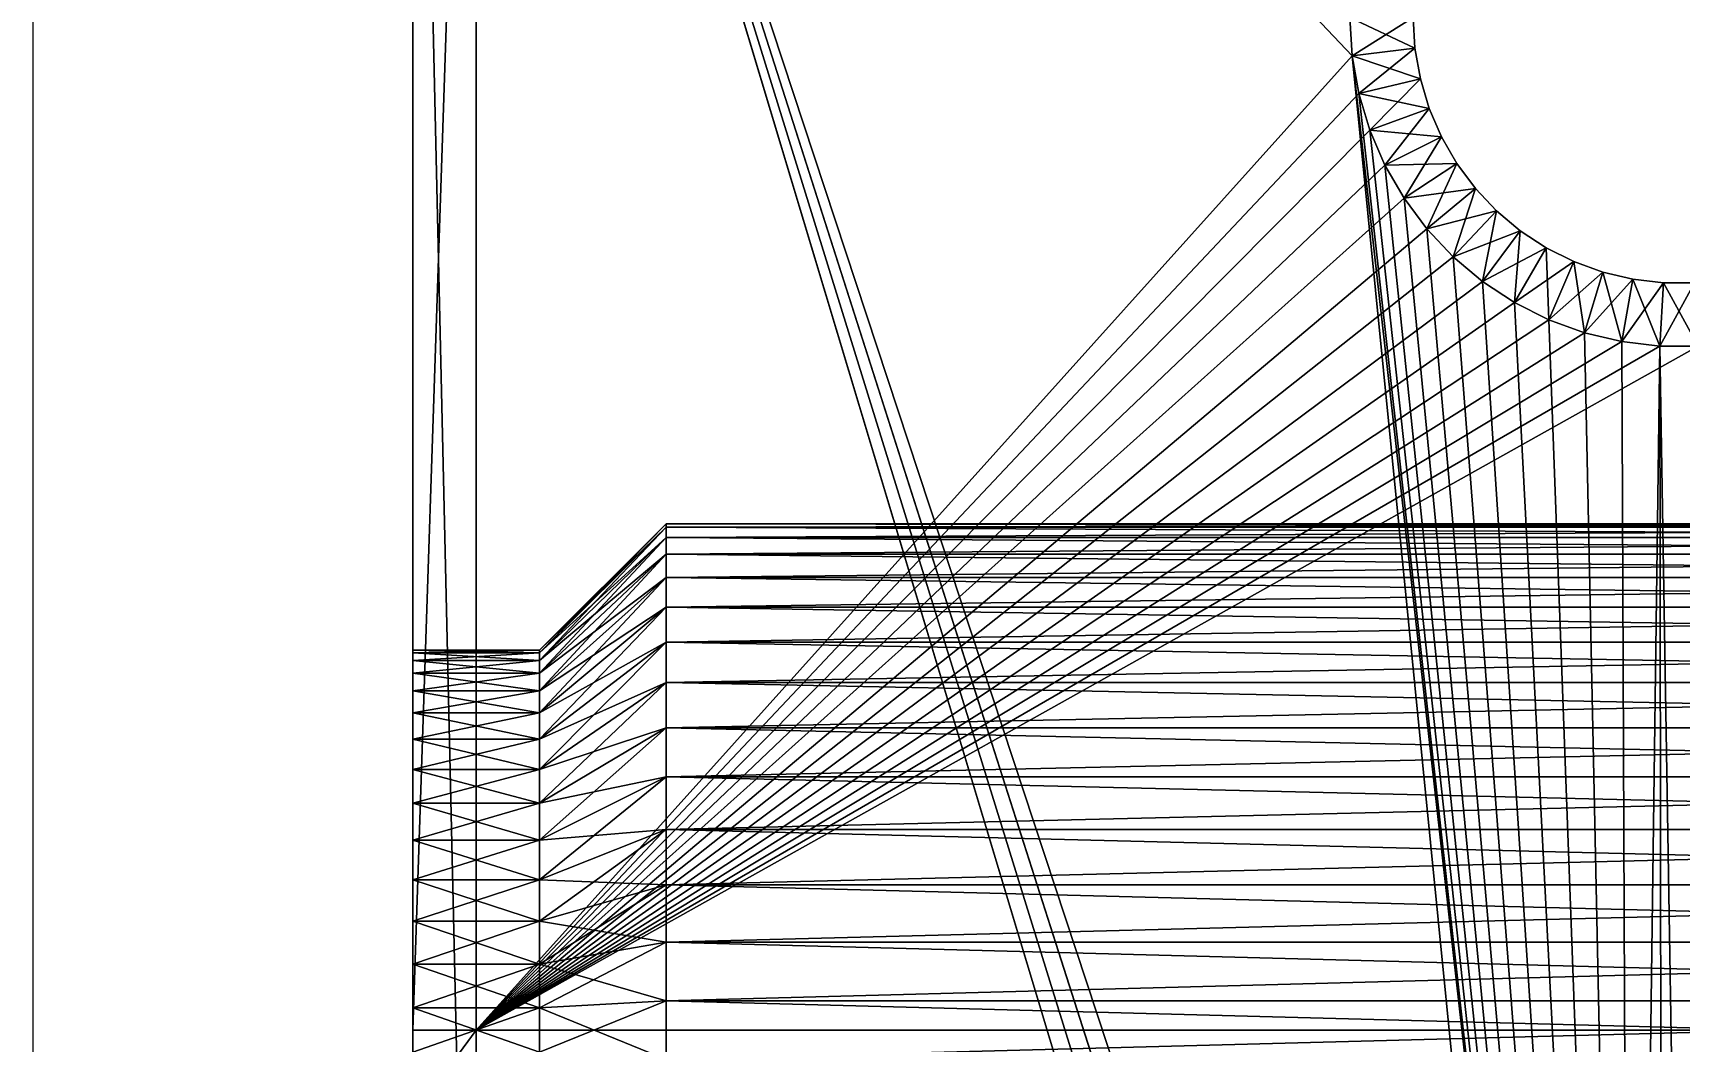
# Model space of a CAD drawing. Header units: millimetres. Extents: x 0 to 420, y 0 to 297.
# Drawn here: x 79.5 to 81.125, y 114.221 to 115.217 of the extents above; entities that cross this region are included whole.
import ezdxf

# ---------------------------------------------------------------- set-up
doc = ezdxf.new("R2010")
doc.units = ezdxf.units.MM
doc.layers.add('1', color=7, linetype='Continuous', true_color=0xffffff)
doc.layers.add('171', color=7, linetype='Continuous', true_color=0xffffff)
doc.styles.add('blockfont_v2', font='simplex.shx')
doc.dimstyles.get("Standard").update_dxf_attribs({"dimtxt": 0.18, "dimasz": 0.18, "dimexe": 0.18, "dimexo": 0.0625, "dimgap": 0.09, "dimtad": 0, "dimtih": 1, "dimtoh": 1, "dimdec": 4, "dimzin": 0, "dimdsep": 46, "dimtxsty": 'Standard', "dimcen": 0.09, "dimadec": 0, "dimazin": 0, "dimtfac": 1, "dimtdec": 4, "dimtofl": 0, "dimtmove": 0, "dimatfit": 3, "dimfxl": 1, "dimtolj": 1, "dimtzin": 0, "dimarcsym": 0})

# ---------------------------------------------------------------- blocks, each defined once
blk = doc.blocks.new('_U0')
at = {"layer": '171', "color": 124, "lineweight": 13, "transparency": 16777216}
for p, q in [((79.5, 116.9822), (79.5, 122.1912)), ((148, 116.9822), (148, 122.1912))]:
    blk.add_line(p, q, dxfattribs=at)
at = {"layer": '171', "color": 156, "lineweight": 13, "transparency": 16777216}
blk.add_line((79.5, 120.1912), (148, 120.1912), dxfattribs=at)
at = {"layer": '171', "color": 156, "lineweight": 18, "transparency": 16777216}
for points in [[(79.5, 120.1912), (83, 120.8084), (83, 119.5741)], [(148, 120.1912), (144.5, 119.5741), (144.5, 120.8084)]]:
    blk.add_solid(points, dxfattribs=at)
at = {"layer": '171', "color": 5, "linetype": 'Continuous', "lineweight": 13, "transparency": 16777216, "insert": (98.3994, 120.2685), "char_height": 3.5, "attachment_point": 7, "line_spacing_factor": 0.63253, "style": 'blockfont_v2'}
blk.add_mtext('\\W0.6866;548', dxfattribs=at)

msp = doc.modelspace()

# ---------------------------------------------------------------- linework, layer by layer
at = {"layer": '1', "color": 155, "linetype": 'Continuous', "lineweight": 18}
msp.add_line((79.5, 116.9822), (79.5, 48.4822), dxfattribs=at)
at = {"layer": '1', "color": 3, "linetype": 'Continuous', "lineweight": 18}
for p, q in [((79.875, 116.4197), (79.875, 114.6046)), ((79.875, 116.4197), (79.875, 114.6072)), ((79.875, 114.6046), (79.875, 116.4197)), ((79.875, 116.4197), (79.875, 114.6046)), ((79.875, 114.6072), (79.875, 116.4197)), ((79.875, 116.4197), (79.875, 114.6046)), ((79.875, 114.6046), (79.875, 116.4197)), ((79.875, 116.4197), (79.875, 114.5971)), ((79.875, 114.6046), (79.875, 116.4197)), ((79.875, 116.4197), (79.875, 114.5845)), ((79.875, 114.5971), (79.875, 116.4197)), ((79.875, 114.5845), (79.875, 116.4197)), ((79.875, 116.4177), (79.875, 114.5971)), ((79.875, 116.4177), (79.875, 114.6046)), ((79.875, 114.5971), (79.875, 116.4177)), ((79.875, 114.6046), (79.875, 116.4177)), ((79.875, 116.4177), (79.875, 114.5845)), ((79.875, 114.5845), (79.875, 116.4177)), ((79.875, 116.4118), (79.875, 114.5971)), ((79.875, 114.5971), (79.875, 116.4118)), ((79.875, 116.4118), (79.875, 114.5845)), ((79.875, 114.5845), (79.875, 116.4118)), ((79.875, 116.4021), (79.875, 114.5971)), ((79.875, 114.5971), (79.875, 116.4021)), ((79.875, 116.4021), (79.875, 114.5845)), ((79.875, 114.5845), (79.875, 116.4021)), ((79.875, 114.5971), (79.875, 116.3887)), ((79.875, 116.3887), (79.875, 114.5971)), ((79.875, 116.3887), (79.875, 114.5845)), ((79.875, 114.5845), (79.875, 116.3887)), ((79.875, 114.5971), (79.875, 116.3718)), ((79.875, 116.3718), (79.875, 114.5971)), ((79.875, 116.3718), (79.875, 114.5673)), ((79.875, 114.5845), (79.875, 116.3718)), ((79.875, 116.3718), (79.875, 114.5845)), ((79.875, 114.5673), (79.875, 116.3718)), ((79.875, 114.5971), (79.875, 116.3515)), ((79.875, 116.3515), (79.875, 114.5971)), ((79.875, 116.3515), (79.875, 114.5673)), ((79.875, 114.5673), (79.875, 116.3515)), ((79.875, 114.5971), (79.875, 116.3281)), ((79.875, 116.3281), (79.875, 114.5971)), ((79.875, 116.3281), (79.875, 114.5673)), ((79.875, 114.5673), (79.875, 116.3281)), ((79.875, 116.302), (79.875, 114.5845)), ((79.875, 114.5971), (79.875, 116.302)), ((79.875, 116.302), (79.875, 114.5971)), ((79.875, 114.5845), (79.875, 116.302)), ((79.875, 116.302), (79.875, 114.5673)), ((79.875, 114.5673), (79.875, 116.302)), ((79.875, 116.2734), (79.875, 114.5845)), ((79.875, 114.5845), (79.875, 116.2734)), ((79.875, 116.2734), (79.875, 114.5673)), ((79.875, 114.5673), (79.875, 116.2734)), ((79.875, 114.5845), (79.875, 116.2428)), ((79.875, 116.2428), (79.875, 114.5845)), ((79.875, 116.2428), (79.875, 114.5673)), ((79.875, 114.5673), (79.875, 116.2428)), ((79.875, 114.5845), (79.875, 116.2104)), ((79.875, 116.2104), (79.875, 114.5845)), ((79.875, 116.2104), (79.875, 114.5673)), ((79.875, 114.5673), (79.875, 116.2104)), ((79.875, 114.5845), (79.875, 116.1767)), ((79.875, 116.1767), (79.875, 114.5845)), ((79.875, 116.1767), (79.875, 114.5673)), ((79.875, 114.5673), (79.875, 116.1767)), ((79.875, 114.5845), (79.875, 116.1422)), ((79.875, 116.1422), (79.875, 114.5845)), ((79.875, 116.1422), (79.875, 114.5673)), ((79.875, 116.1422), (79.875, 114.5455)), ((79.875, 114.5673), (79.875, 116.1422)), ((79.875, 114.5455), (79.875, 116.1422)), ((79.875, 114.2322), (79.9375, 116.1072)), ((79.875, 116.1072), (79.875, 114.2322)), ((79.9375, 116.1072), (79.875, 114.2322)), ((79.875, 116.1072), (79.875, 114.4197)), ((79.875, 114.2322), (79.875, 116.1072)), ((79.875, 116.1072), (79.875, 114.4561)), ((79.875, 114.4197), (79.875, 116.1072)), ((79.875, 116.1072), (79.875, 114.4895)), ((79.875, 114.4561), (79.875, 116.1072)), ((79.875, 116.1072), (79.875, 114.5194)), ((79.875, 114.4895), (79.875, 116.1072)), ((79.875, 116.1072), (79.875, 114.5455)), ((79.875, 114.5194), (79.875, 116.1072)), ((79.875, 116.1072), (79.875, 114.5673)), ((79.875, 114.5455), (79.875, 116.1072)), ((79.875, 114.5845), (79.875, 116.1072)), ((79.875, 116.1072), (79.875, 114.5845)), ((79.875, 114.5673), (79.875, 116.1072)), ((79.875, 116.1072), (79.875, 114.5455)), ((79.875, 116.1072), (79.875, 114.5194)), ((79.875, 114.5455), (79.875, 116.1072)), ((79.875, 116.1072), (79.875, 114.4895)), ((79.875, 114.5194), (79.875, 116.1072)), ((79.875, 116.1072), (79.875, 114.4561)), ((79.875, 114.4895), (79.875, 116.1072)), ((79.875, 116.1072), (79.875, 114.4197)), ((79.875, 114.4561), (79.875, 116.1072)), ((79.875, 116.1072), (79.875, 114.3807)), ((79.875, 114.4197), (79.875, 116.1072)), ((79.875, 116.1072), (79.875, 114.2973)), ((79.875, 114.3397), (79.875, 116.1072)), ((79.875, 116.1072), (79.875, 114.254)), ((79.875, 114.2973), (79.875, 116.1072)), ((79.875, 116.1072), (79.875, 114.3397)), ((79.875, 114.3807), (79.875, 116.1072)), ((79.875, 116.1072), (79.875, 113.3572)), ((79.875, 114.254), (79.875, 116.1072)), ((79.9375, 113.3572), (79.875, 116.1072)), ((79.875, 116.1072), (79.9375, 113.3572)), ((79.875, 113.3572), (79.875, 116.1072)), ((79.9375, 116.1072), (80.8022, 115.1944)), ((79.9375, 116.1072), (79.9375, 114.2322)), ((80.8022, 115.1944), (79.9375, 116.1072)), ((79.9375, 114.2322), (79.9375, 116.1072)), ((79.9375, 116.1072), (80.9875, 112.7203)), ((80.9608, 112.7027), (79.9375, 116.1072)), ((79.9375, 116.1072), (81.0161, 112.7347)), ((80.9875, 112.7203), (79.9375, 116.1072)), ((79.9375, 116.1072), (80.8022, 115.1944)), ((81.0461, 112.7456), (79.9375, 116.1072)), ((79.9375, 116.1072), (81.0461, 112.7456)), ((81.0161, 112.7347), (79.9375, 116.1072)), ((80.8022, 115.1944), (79.9375, 116.1072)), ((79.9375, 113.3572), (79.9375, 116.1072)), ((79.9375, 116.1072), (80.9608, 112.7027)), ((79.9375, 116.1072), (79.9375, 113.3572)), ((80.8022, 115.1944), (80.8, 115.2322)), ((80.8643, 115.2017), (80.8, 115.2322)), ((80.8, 115.2322), (80.8022, 115.1944)), ((80.8, 115.2322), (80.8643, 115.2017)), ((80.8022, 115.1944), (80.8, 115.2322)), ((80.8, 115.2322), (80.8022, 115.1944)), ((80.8022, 115.1944), (80.8625, 115.2322)), ((80.8625, 115.2322), (80.8022, 115.1944)), ((80.8643, 115.2017), (80.8625, 115.2322)), ((80.8643, 115.2017), (80.8625, 115.2322)), ((80.8625, 115.2322), (80.8643, 115.2017)), ((80.8643, 115.2017), (80.8625, 115.2322)), ((80.8625, 115.2322), (80.8643, 115.2017)), ((80.8625, 115.2322), (80.8643, 115.2017)), ((80.8643, 115.2017), (80.8022, 115.1944)), ((80.8022, 115.1944), (80.8643, 115.2017)), ((80.8643, 115.2017), (80.8022, 115.1944)), ((80.8022, 115.1944), (80.8643, 115.2017)), ((80.8088, 115.1572), (80.8643, 115.2017)), ((80.8643, 115.2017), (80.8088, 115.1572)), ((80.8696, 115.1716), (80.8643, 115.2017)), ((80.8696, 115.1716), (80.8643, 115.2017)), ((80.8643, 115.2017), (80.8696, 115.1716)), ((80.8696, 115.1716), (80.8643, 115.2017)), ((80.8643, 115.2017), (80.8696, 115.1716)), ((80.8643, 115.2017), (80.8696, 115.1716)), ((79.9375, 114.2322), (80.8022, 115.1944)), ((80.8022, 115.1944), (79.9375, 114.2322)), ((80.8088, 115.1572), (80.8022, 115.1944)), ((80.8696, 115.1716), (80.8022, 115.1944)), ((80.8022, 115.1944), (80.8088, 115.1572)), ((80.8022, 115.1944), (80.8696, 115.1716)), ((80.8088, 115.1572), (80.8022, 115.1944)), ((80.8022, 115.1944), (80.8088, 115.1572)), ((81.0772, 112.753), (80.8022, 115.1944)), ((80.8022, 115.1944), (81.0772, 112.753)), ((81.0461, 112.7456), (80.8022, 115.1944)), ((80.8022, 115.1944), (81.0461, 112.7456)), ((80.8696, 115.1716), (80.8088, 115.1572)), ((80.8088, 115.1572), (80.8696, 115.1716)), ((80.8696, 115.1716), (80.8088, 115.1572)), ((80.8088, 115.1572), (80.8696, 115.1716)), ((80.8196, 115.121), (80.8696, 115.1716)), ((80.8696, 115.1716), (80.8196, 115.121)), ((80.8783, 115.1424), (80.8696, 115.1716)), ((80.8783, 115.1424), (80.8696, 115.1716)), ((80.8696, 115.1716), (80.8783, 115.1424)), ((80.8783, 115.1424), (80.8696, 115.1716)), ((80.8696, 115.1716), (80.8783, 115.1424)), ((80.8696, 115.1716), (80.8783, 115.1424)), ((79.9375, 114.2322), (80.8088, 115.1572)), ((80.8088, 115.1572), (79.9375, 114.2322)), ((80.8196, 115.121), (80.8088, 115.1572)), ((80.8783, 115.1424), (80.8088, 115.1572)), ((80.8088, 115.1572), (80.8196, 115.121)), ((80.8088, 115.1572), (80.8783, 115.1424)), ((80.8196, 115.121), (80.8088, 115.1572)), ((80.8088, 115.1572), (80.8196, 115.121)), ((81.0772, 112.753), (80.8088, 115.1572)), ((80.8088, 115.1572), (81.0772, 112.753)), ((80.8783, 115.1424), (80.8196, 115.121)), ((80.8196, 115.121), (80.8783, 115.1424)), ((80.8783, 115.1424), (80.8196, 115.121)), ((80.8196, 115.121), (80.8783, 115.1424)), ((80.8346, 115.0863), (80.8783, 115.1424)), ((80.8783, 115.1424), (80.8346, 115.0863)), ((80.8904, 115.1144), (80.8783, 115.1424)), ((80.8904, 115.1144), (80.8783, 115.1424)), ((80.8783, 115.1424), (80.8904, 115.1144)), ((80.8904, 115.1144), (80.8783, 115.1424)), ((80.8783, 115.1424), (80.8904, 115.1144)), ((80.8783, 115.1424), (80.8904, 115.1144)), ((79.9375, 114.2322), (80.8196, 115.121)), ((80.8196, 115.121), (79.9375, 114.2322)), ((80.8346, 115.0863), (80.8196, 115.121)), ((80.8904, 115.1144), (80.8196, 115.121)), ((80.8196, 115.121), (80.8346, 115.0863)), ((80.8196, 115.121), (80.8904, 115.1144)), ((80.8346, 115.0863), (80.8196, 115.121)), ((80.8196, 115.121), (80.8346, 115.0863)), ((81.0772, 112.753), (80.8196, 115.121)), ((80.8196, 115.121), (81.0772, 112.753)), ((80.8904, 115.1144), (80.8346, 115.0863)), ((80.8346, 115.0863), (80.8904, 115.1144)), ((80.8904, 115.1144), (80.8346, 115.0863)), ((80.8346, 115.0863), (80.8904, 115.1144)), ((80.8535, 115.0536), (80.8904, 115.1144)), ((80.8904, 115.1144), (80.8535, 115.0536)), ((80.9057, 115.0879), (80.8904, 115.1144)), ((80.9057, 115.0879), (80.8904, 115.1144)), ((80.8904, 115.1144), (80.9057, 115.0879)), ((80.9057, 115.0879), (80.8904, 115.1144)), ((80.8904, 115.1144), (80.9057, 115.0879)), ((80.8904, 115.1144), (80.9057, 115.0879)), ((79.9375, 114.2322), (80.8346, 115.0863)), ((80.8346, 115.0863), (79.9375, 114.2322)), ((80.9057, 115.0879), (80.8346, 115.0863)), ((80.8346, 115.0863), (80.9057, 115.0879)), ((80.8535, 115.0536), (80.8346, 115.0863)), ((80.8346, 115.0863), (80.8535, 115.0536)), ((80.8535, 115.0536), (80.8346, 115.0863)), ((80.8346, 115.0863), (80.8535, 115.0536)), ((81.0772, 112.753), (80.8346, 115.0863)), ((80.8346, 115.0863), (81.0772, 112.753)), ((80.9057, 115.0879), (80.8535, 115.0536)), ((80.8535, 115.0536), (80.9057, 115.0879)), ((80.9057, 115.0879), (80.8535, 115.0536)), ((80.8535, 115.0536), (80.9057, 115.0879)), ((80.876, 115.0233), (80.9057, 115.0879)), ((80.9057, 115.0879), (80.876, 115.0233)), ((80.9239, 115.0634), (80.9057, 115.0879)), ((80.9239, 115.0634), (80.9057, 115.0879)), ((80.9057, 115.0879), (80.9239, 115.0634)), ((80.9239, 115.0634), (80.9057, 115.0879)), ((80.9057, 115.0879), (80.9239, 115.0634)), ((80.9057, 115.0879), (80.9239, 115.0634)), ((79.9375, 114.2322), (80.8535, 115.0536)), ((80.8535, 115.0536), (79.9375, 114.2322)), ((80.9239, 115.0634), (80.8535, 115.0536)), ((80.8535, 115.0536), (80.9239, 115.0634)), ((80.876, 115.0233), (80.8535, 115.0536)), ((80.8535, 115.0536), (80.876, 115.0233)), ((80.876, 115.0233), (80.8535, 115.0536)), ((80.8535, 115.0536), (80.876, 115.0233)), ((81.0772, 112.753), (80.8535, 115.0536)), ((80.8535, 115.0536), (81.0772, 112.753)), ((80.9239, 115.0634), (80.876, 115.0233)), ((80.876, 115.0233), (80.9239, 115.0634)), ((80.9239, 115.0634), (80.876, 115.0233)), ((80.876, 115.0233), (80.9239, 115.0634)), ((80.902, 114.9958), (80.9239, 115.0634)), ((80.9239, 115.0634), (80.902, 114.9958)), ((80.9449, 115.0412), (80.9239, 115.0634)), ((80.9449, 115.0412), (80.9239, 115.0634)), ((80.9239, 115.0634), (80.9449, 115.0412)), ((80.9449, 115.0412), (80.9239, 115.0634)), ((80.9239, 115.0634), (80.9449, 115.0412)), ((80.9239, 115.0634), (80.9449, 115.0412)), ((80.9449, 115.0412), (80.876, 115.0233)), ((80.876, 115.0233), (80.9449, 115.0412)), ((80.9449, 115.0412), (80.902, 114.9958)), ((80.902, 114.9958), (80.9449, 115.0412)), ((80.9449, 115.0412), (80.902, 114.9958)), ((80.902, 114.9958), (80.9449, 115.0412)), ((80.9309, 114.9715), (80.9449, 115.0412)), ((80.9449, 115.0412), (80.9309, 114.9715)), ((80.9682, 115.0216), (80.9449, 115.0412)), ((80.9682, 115.0216), (80.9449, 115.0412)), ((80.9449, 115.0412), (80.9682, 115.0216)), ((80.9682, 115.0216), (80.9449, 115.0412)), ((80.9449, 115.0412), (80.9682, 115.0216)), ((80.9449, 115.0412), (80.9682, 115.0216)), ((80.876, 115.0233), (79.9375, 114.2322)), ((79.9375, 114.2322), (80.876, 115.0233)), ((80.902, 114.9958), (80.876, 115.0233)), ((80.876, 115.0233), (80.902, 114.9958)), ((80.902, 114.9958), (80.876, 115.0233)), ((80.876, 115.0233), (80.902, 114.9958)), ((81.0772, 112.753), (80.876, 115.0233)), ((80.876, 115.0233), (81.0772, 112.753)), ((80.9682, 115.0216), (80.902, 114.9958)), ((80.902, 114.9958), (80.9682, 115.0216)), ((80.9682, 115.0216), (80.9309, 114.9715)), ((80.9309, 114.9715), (80.9682, 115.0216)), ((80.9682, 115.0216), (80.9309, 114.9715)), ((80.9309, 114.9715), (80.9682, 115.0216)), ((80.9625, 114.9507), (80.9682, 115.0216)), ((80.9682, 115.0216), (80.9625, 114.9507)), ((80.9937, 115.0048), (80.9682, 115.0216)), ((80.9937, 115.0048), (80.9682, 115.0216)), ((80.9682, 115.0216), (80.9937, 115.0048)), ((80.9937, 115.0048), (80.9682, 115.0216)), ((80.9682, 115.0216), (80.9937, 115.0048)), ((80.9682, 115.0216), (80.9937, 115.0048)), ((80.9937, 115.0048), (80.9309, 114.9715)), ((80.9309, 114.9715), (80.9937, 115.0048)), ((80.9937, 115.0048), (80.9625, 114.9507)), ((80.9625, 114.9507), (80.9937, 115.0048)), ((80.9937, 115.0048), (80.9625, 114.9507)), ((80.9625, 114.9507), (80.9937, 115.0048)), ((81.021, 114.9911), (80.9937, 115.0048)), ((81.021, 114.9911), (80.9937, 115.0048)), ((80.9937, 115.0048), (81.021, 114.9911)), ((81.021, 114.9911), (80.9937, 115.0048)), ((80.9937, 115.0048), (81.021, 114.9911)), ((80.9963, 114.9337), (80.9937, 115.0048)), ((80.9937, 115.0048), (81.021, 114.9911)), ((80.9937, 115.0048), (80.9963, 114.9337)), ((79.9375, 114.2322), (80.902, 114.9958)), ((80.902, 114.9958), (79.9375, 114.2322)), ((80.9309, 114.9715), (80.902, 114.9958)), ((80.902, 114.9958), (80.9309, 114.9715)), ((80.9309, 114.9715), (80.902, 114.9958)), ((80.902, 114.9958), (80.9309, 114.9715)), ((81.0772, 112.753), (80.902, 114.9958)), ((80.902, 114.9958), (81.0772, 112.753)), ((81.021, 114.9911), (80.9625, 114.9507)), ((80.9625, 114.9507), (81.021, 114.9911)), ((81.021, 114.9911), (80.9963, 114.9337)), ((80.9963, 114.9337), (81.021, 114.9911)), ((81.021, 114.9911), (80.9963, 114.9337)), ((80.9963, 114.9337), (81.021, 114.9911)), ((81.0497, 114.9807), (81.021, 114.9911)), ((81.0497, 114.9807), (81.021, 114.9911)), ((81.021, 114.9911), (81.0497, 114.9807)), ((81.0497, 114.9807), (81.021, 114.9911)), ((81.021, 114.9911), (81.0497, 114.9807)), ((81.0318, 114.9208), (81.021, 114.9911)), ((81.021, 114.9911), (81.0497, 114.9807)), ((81.021, 114.9911), (81.0318, 114.9208)), ((79.9375, 114.2322), (80.9309, 114.9715)), ((80.9309, 114.9715), (79.9375, 114.2322)), ((80.9625, 114.9507), (80.9309, 114.9715)), ((80.9309, 114.9715), (80.9625, 114.9507)), ((80.9625, 114.9507), (80.9309, 114.9715)), ((80.9309, 114.9715), (80.9625, 114.9507)), ((81.0772, 112.753), (80.9309, 114.9715)), ((80.9309, 114.9715), (81.0772, 112.753)), ((81.0497, 114.9807), (80.9963, 114.9337)), ((80.9963, 114.9337), (81.0497, 114.9807)), ((81.0497, 114.9807), (81.0318, 114.9208)), ((81.0318, 114.9208), (81.0497, 114.9807)), ((81.0497, 114.9807), (81.0318, 114.9208)), ((81.0318, 114.9208), (81.0497, 114.9807)), ((81.0794, 114.9737), (81.0318, 114.9208)), ((81.0318, 114.9208), (81.0794, 114.9737)), ((81.0794, 114.9737), (81.0497, 114.9807)), ((81.0794, 114.9737), (81.0497, 114.9807)), ((81.0497, 114.9807), (81.0794, 114.9737)), ((81.0794, 114.9737), (81.0497, 114.9807)), ((81.0497, 114.9807), (81.0794, 114.9737)), ((81.0686, 114.9121), (81.0497, 114.9807)), ((81.0497, 114.9807), (81.0794, 114.9737)), ((81.0497, 114.9807), (81.0686, 114.9121)), ((81.0794, 114.9737), (81.0686, 114.9121)), ((81.0686, 114.9121), (81.0794, 114.9737)), ((81.0794, 114.9737), (81.0686, 114.9121)), ((81.0686, 114.9121), (81.0794, 114.9737)), ((81.1097, 114.9701), (81.0686, 114.9121)), ((81.0686, 114.9121), (81.1097, 114.9701)), ((81.1097, 114.9701), (81.0794, 114.9737)), ((81.1097, 114.9701), (81.0794, 114.9737)), ((81.0794, 114.9737), (81.1097, 114.9701)), ((81.1097, 114.9701), (81.0794, 114.9737)), ((81.0794, 114.9737), (81.1097, 114.9701)), ((81.1061, 114.9077), (81.0794, 114.9737)), ((81.0794, 114.9737), (81.1097, 114.9701)), ((81.0794, 114.9737), (81.1061, 114.9077)), ((81.1403, 114.9701), (81.1061, 114.9077)), ((81.1097, 114.9701), (81.1061, 114.9077)), ((81.1061, 114.9077), (81.1403, 114.9701)), ((81.1061, 114.9077), (81.1097, 114.9701)), ((81.1097, 114.9701), (81.1061, 114.9077)), ((81.1061, 114.9077), (81.1097, 114.9701)), ((81.1403, 114.9701), (81.1097, 114.9701)), ((81.1403, 114.9701), (81.1097, 114.9701)), ((81.1097, 114.9701), (81.1403, 114.9701)), ((81.1403, 114.9701), (81.1097, 114.9701)), ((81.1097, 114.9701), (81.1403, 114.9701)), ((81.1439, 114.9077), (81.1097, 114.9701)), ((81.1097, 114.9701), (81.1403, 114.9701)), ((81.1097, 114.9701), (81.1439, 114.9077)), ((79.9375, 114.2322), (80.9625, 114.9507)), ((80.9625, 114.9507), (79.9375, 114.2322)), ((80.9963, 114.9337), (80.9625, 114.9507)), ((80.9625, 114.9507), (80.9963, 114.9337)), ((80.9963, 114.9337), (80.9625, 114.9507)), ((80.9625, 114.9507), (80.9963, 114.9337)), ((81.0772, 112.753), (80.9625, 114.9507)), ((80.9625, 114.9507), (81.0772, 112.753)), ((79.9375, 114.2322), (80.9963, 114.9337)), ((80.9963, 114.9337), (79.9375, 114.2322)), ((79.9375, 114.2322), (81.0318, 114.9208)), ((81.0318, 114.9208), (79.9375, 114.2322)), ((81.0318, 114.9208), (80.9963, 114.9337)), ((80.9963, 114.9337), (81.0318, 114.9208)), ((81.0318, 114.9208), (80.9963, 114.9337)), ((80.9963, 114.9337), (81.0318, 114.9208)), ((81.0772, 112.753), (80.9963, 114.9337)), ((80.9963, 114.9337), (81.0772, 112.753)), ((81.0686, 114.9121), (81.0318, 114.9208)), ((81.0318, 114.9208), (81.0686, 114.9121)), ((81.0686, 114.9121), (81.0318, 114.9208)), ((81.0318, 114.9208), (81.0686, 114.9121)), ((81.0772, 112.753), (81.0318, 114.9208)), ((81.0318, 114.9208), (81.0772, 112.753)), ((81.0686, 114.9121), (79.9375, 114.2322)), ((79.9375, 114.2322), (81.0686, 114.9121)), ((79.9375, 114.2322), (81.1061, 114.9077)), ((79.9375, 114.2322), (81.1439, 114.9077)), ((81.1061, 114.9077), (79.9375, 114.2322)), ((81.1439, 114.9077), (79.9375, 114.2322)), ((81.1061, 114.9077), (81.0686, 114.9121)), ((81.0686, 114.9121), (81.1061, 114.9077)), ((81.1061, 114.9077), (81.0686, 114.9121)), ((81.0686, 114.9121), (81.1061, 114.9077)), ((81.0772, 112.753), (81.0686, 114.9121)), ((81.0686, 114.9121), (81.0772, 112.753)), ((81.0772, 112.753), (81.1061, 114.9077)), ((81.1061, 114.9077), (81.0772, 112.753)), ((81.1439, 114.9077), (81.1061, 114.9077)), ((81.1061, 114.9077), (81.1439, 114.9077)), ((81.1439, 114.9077), (81.1061, 114.9077)), ((81.1061, 114.9077), (81.141, 112.7567)), ((81.109, 112.7567), (81.1061, 114.9077)), ((81.1061, 114.9077), (81.1439, 114.9077)), ((81.141, 112.7567), (81.1061, 114.9077)), ((81.1061, 114.9077), (81.109, 112.7567)), ((80, 114.6046), (80.125, 114.7322)), ((80.125, 114.7322), (80, 114.6046)), ((80, 114.6072), (80.125, 114.7322)), ((80.125, 114.7322), (80, 114.6072)), ((80, 114.5971), (80.125, 114.7288)), ((80, 114.6046), (80.125, 114.7288)), ((80.125, 114.7288), (80, 114.5971)), ((80.125, 114.7288), (80, 114.6046)), ((80, 114.6072), (80.125, 114.7288)), ((80.125, 114.7288), (80, 114.6072)), ((80, 114.6046), (80.125, 114.7288)), ((80.125, 114.7288), (80, 114.6046)), ((80.125, 114.7288), (82.3125, 114.7322)), ((80.125, 114.7322), (82.3125, 114.7322)), ((80.125, 114.7288), (80.125, 114.7322)), ((82.3125, 114.7322), (80.125, 114.7288)), ((80.125, 114.7322), (80.125, 114.7288)), ((80.125, 114.7322), (82.3125, 114.7288)), ((82.3125, 114.7322), (80.125, 114.7322)), ((80.125, 114.7288), (80.125, 114.7322)), ((80.125, 114.7322), (80.125, 114.7288)), ((82.3125, 114.7288), (80.125, 114.7322)), ((80.125, 114.7187), (82.3125, 114.7288)), ((80.125, 114.7288), (80.125, 114.7187)), ((80.125, 114.7288), (82.3125, 114.7288)), ((80.125, 114.7187), (80.125, 114.7288)), ((82.3125, 114.7288), (80.125, 114.7187)), ((82.3125, 114.7288), (80.125, 114.7288)), ((80.125, 114.7288), (82.3125, 114.7288)), ((80.125, 114.7288), (82.3125, 114.7187)), ((82.3125, 114.7288), (80.125, 114.7288)), ((80.125, 114.7187), (80.125, 114.7288)), ((80.125, 114.7288), (80.125, 114.7187)), ((82.3125, 114.7187), (80.125, 114.7288)), ((80, 114.5845), (80.125, 114.7187)), ((80, 114.5971), (80.125, 114.7187)), ((80.125, 114.7187), (80, 114.5845)), ((80.125, 114.7187), (80, 114.5971)), ((80, 114.6046), (80.125, 114.7187)), ((80.125, 114.7187), (80, 114.6046)), ((80, 114.5971), (80.125, 114.7187)), ((80.125, 114.7187), (80, 114.5971)), ((80.125, 114.702), (82.3125, 114.7187)), ((80.125, 114.7187), (80.125, 114.702)), ((80.125, 114.7187), (82.3125, 114.7187)), ((80.125, 114.702), (80.125, 114.7187)), ((82.3125, 114.7187), (80.125, 114.702)), ((82.3125, 114.7187), (80.125, 114.7187)), ((80.125, 114.7187), (82.3125, 114.7187)), ((80.125, 114.7187), (82.3125, 114.702)), ((82.3125, 114.7187), (80.125, 114.7187)), ((80.125, 114.702), (80.125, 114.7187)), ((80.125, 114.7187), (80.125, 114.702)), ((82.3125, 114.702), (80.125, 114.7187)), ((80, 114.5673), (80.125, 114.702)), ((80, 114.5845), (80.125, 114.702)), ((80.125, 114.702), (80, 114.5673)), ((80.125, 114.702), (80, 114.5845)), ((80, 114.5971), (80.125, 114.702)), ((80.125, 114.702), (80, 114.5971)), ((80, 114.5845), (80.125, 114.702)), ((80.125, 114.702), (80, 114.5845)), ((80.125, 114.679), (82.3125, 114.702)), ((80.125, 114.702), (82.3125, 114.702)), ((80.125, 114.679), (80.125, 114.702)), ((82.3125, 114.702), (80.125, 114.679)), ((80.125, 114.702), (80.125, 114.679)), ((82.3125, 114.702), (80.125, 114.702)), ((80.125, 114.702), (82.3125, 114.702)), ((80.125, 114.702), (82.3125, 114.679)), ((82.3125, 114.702), (80.125, 114.702)), ((80.125, 114.679), (80.125, 114.702)), ((80.125, 114.702), (80.125, 114.679)), ((82.3125, 114.679), (80.125, 114.702)), ((80, 114.5455), (80.125, 114.679)), ((80, 114.5673), (80.125, 114.679)), ((80.125, 114.679), (80, 114.5455)), ((80.125, 114.679), (80, 114.5673)), ((80, 114.5845), (80.125, 114.679)), ((80.125, 114.679), (80, 114.5845)), ((80, 114.5673), (80.125, 114.679)), ((80.125, 114.679), (80, 114.5673)), ((80.125, 114.6499), (82.3125, 114.679)), ((80.125, 114.679), (82.3125, 114.679)), ((80.125, 114.6499), (80.125, 114.679)), ((82.3125, 114.679), (80.125, 114.6499)), ((80.125, 114.679), (80.125, 114.6499)), ((82.3125, 114.679), (80.125, 114.679)), ((80.125, 114.679), (82.3125, 114.679)), ((80.125, 114.679), (82.3125, 114.6499)), ((82.3125, 114.679), (80.125, 114.679)), ((80.125, 114.6499), (80.125, 114.679)), ((80.125, 114.679), (80.125, 114.6499)), ((82.3125, 114.6499), (80.125, 114.679)), ((80, 114.5194), (80.125, 114.6499)), ((80, 114.5455), (80.125, 114.6499)), ((80.125, 114.6499), (80, 114.5194)), ((80.125, 114.6499), (80, 114.5455)), ((80, 114.5673), (80.125, 114.6499)), ((80.125, 114.6499), (80, 114.5673)), ((80, 114.5455), (80.125, 114.6499)), ((80.125, 114.6499), (80, 114.5455)), ((80.125, 114.6152), (82.3125, 114.6499)), ((80.125, 114.6499), (82.3125, 114.6499)), ((80.125, 114.6152), (80.125, 114.6499)), ((82.3125, 114.6499), (80.125, 114.6152)), ((80.125, 114.6499), (80.125, 114.6152)), ((82.3125, 114.6499), (80.125, 114.6499)), ((80.125, 114.6499), (82.3125, 114.6499)), ((80.125, 114.6499), (82.3125, 114.6152)), ((82.3125, 114.6499), (80.125, 114.6499)), ((80.125, 114.6152), (80.125, 114.6499)), ((80.125, 114.6499), (80.125, 114.6152)), ((82.3125, 114.6152), (80.125, 114.6499)), ((80, 114.4895), (80.125, 114.6152)), ((80, 114.5194), (80.125, 114.6152)), ((80.125, 114.6152), (80, 114.4895)), ((80.125, 114.6152), (80, 114.5194)), ((80, 114.5455), (80.125, 114.6152)), ((80.125, 114.6152), (80, 114.5455)), ((80, 114.5194), (80.125, 114.6152)), ((80.125, 114.6152), (80, 114.5194)), ((80.125, 114.5753), (82.3125, 114.6152)), ((80.125, 114.6152), (82.3125, 114.6152)), ((80.125, 114.5753), (80.125, 114.6152)), ((82.3125, 114.6152), (80.125, 114.5753)), ((82.3125, 114.6152), (80.125, 114.6152)), ((80.125, 114.6152), (80.125, 114.5753)), ((80.125, 114.6152), (82.3125, 114.6152)), ((80.125, 114.6152), (82.3125, 114.5753)), ((82.3125, 114.6152), (80.125, 114.6152)), ((80.125, 114.5753), (80.125, 114.6152)), ((80.125, 114.6152), (80.125, 114.5753)), ((82.3125, 114.5753), (80.125, 114.6152)), ((79.875, 114.6046), (80, 114.6072)), ((79.875, 114.6072), (80, 114.6072)), ((79.875, 114.6046), (79.875, 114.6072)), ((80, 114.6072), (79.875, 114.6046)), ((79.875, 114.6072), (79.875, 114.6046)), ((79.875, 114.6072), (80, 114.6046)), ((80, 114.6072), (79.875, 114.6072)), ((79.875, 114.6072), (79.875, 114.6046)), ((80, 114.6046), (79.875, 114.6072)), ((79.875, 114.6046), (79.875, 114.6072)), ((79.875, 114.5971), (80, 114.6046)), ((79.875, 114.6046), (80, 114.6046)), ((79.875, 114.5971), (79.875, 114.6046)), ((80, 114.6046), (79.875, 114.5971)), ((79.875, 114.6046), (79.875, 114.5971)), ((80, 114.6046), (79.875, 114.6046)), ((79.875, 114.6046), (80, 114.6046)), ((79.875, 114.6046), (80, 114.5971)), ((80, 114.6046), (79.875, 114.6046)), ((79.875, 114.6046), (79.875, 114.5971)), ((80, 114.5971), (79.875, 114.6046)), ((79.875, 114.5971), (79.875, 114.6046)), ((79.875, 114.5845), (80, 114.5971)), ((79.875, 114.5971), (80, 114.5971)), ((79.875, 114.5845), (79.875, 114.5971)), ((80, 114.5971), (79.875, 114.5845)), ((79.875, 114.5971), (79.875, 114.5845)), ((80, 114.5971), (79.875, 114.5971)), ((79.875, 114.5971), (80, 114.5971)), ((79.875, 114.5971), (80, 114.5845)), ((80, 114.5971), (79.875, 114.5971)), ((79.875, 114.5971), (79.875, 114.5845)), ((80, 114.5845), (79.875, 114.5971)), ((79.875, 114.5845), (79.875, 114.5971)), ((80, 114.6072), (80, 114.6046)), ((80, 114.6046), (80, 114.6072)), ((80, 114.6046), (80, 114.6072)), ((80, 114.6072), (80, 114.6046)), ((80, 114.5971), (80, 114.6046)), ((80, 114.6046), (80, 114.5971)), ((80, 114.5971), (80, 114.6046)), ((80, 114.6046), (80, 114.5971)), ((80, 114.5845), (80, 114.5971)), ((80, 114.5971), (80, 114.5845)), ((80, 114.5845), (80, 114.5971)), ((80, 114.5971), (80, 114.5845)), ((79.875, 114.5673), (80, 114.5845)), ((79.875, 114.5845), (80, 114.5845)), ((79.875, 114.5673), (79.875, 114.5845)), ((80, 114.5845), (79.875, 114.5673)), ((79.875, 114.5845), (79.875, 114.5673)), ((80, 114.5845), (79.875, 114.5845)), ((79.875, 114.5845), (80, 114.5845)), ((79.875, 114.5845), (80, 114.5673)), ((80, 114.5845), (79.875, 114.5845)), ((79.875, 114.5845), (79.875, 114.5673)), ((80, 114.5673), (79.875, 114.5845)), ((79.875, 114.5673), (79.875, 114.5845)), ((80, 114.5673), (80, 114.5845)), ((80, 114.5845), (80, 114.5673)), ((80, 114.5673), (80, 114.5845)), ((80, 114.5845), (80, 114.5673)), ((79.875, 114.5455), (80, 114.5673)), ((79.875, 114.5673), (80, 114.5673)), ((79.875, 114.5455), (79.875, 114.5673)), ((80, 114.5673), (79.875, 114.5455)), ((79.875, 114.5673), (79.875, 114.5455)), ((80, 114.5673), (79.875, 114.5673)), ((79.875, 114.5673), (80, 114.5673)), ((79.875, 114.5673), (80, 114.5455)), ((80, 114.5673), (79.875, 114.5673)), ((79.875, 114.5673), (79.875, 114.5455)), ((80, 114.5455), (79.875, 114.5673)), ((79.875, 114.5455), (79.875, 114.5673)), ((80, 114.4561), (80.125, 114.5753)), ((80, 114.4895), (80.125, 114.5753)), ((80.125, 114.5753), (80, 114.4561)), ((80.125, 114.5753), (80, 114.4895)), ((80, 114.5194), (80.125, 114.5753)), ((80.125, 114.5753), (80, 114.5194)), ((80, 114.4895), (80.125, 114.5753)), ((80.125, 114.5753), (80, 114.4895)), ((80, 114.5455), (80, 114.5673)), ((80, 114.5673), (80, 114.5455)), ((80, 114.5455), (80, 114.5673)), ((80, 114.5673), (80, 114.5455)), ((80.125, 114.5307), (82.3125, 114.5753)), ((80.125, 114.5753), (82.3125, 114.5753)), ((80.125, 114.5307), (80.125, 114.5753)), ((82.3125, 114.5753), (80.125, 114.5307)), ((82.3125, 114.5753), (80.125, 114.5753)), ((80.125, 114.5753), (80.125, 114.5307)), ((80.125, 114.5753), (82.3125, 114.5753)), ((80.125, 114.5753), (82.3125, 114.5307)), ((82.3125, 114.5753), (80.125, 114.5753)), ((80.125, 114.5307), (80.125, 114.5753)), ((80.125, 114.5753), (80.125, 114.5307)), ((82.3125, 114.5307), (80.125, 114.5753)), ((79.875, 114.5194), (80, 114.5455)), ((79.875, 114.5455), (80, 114.5455)), ((79.875, 114.5194), (79.875, 114.5455)), ((80, 114.5455), (79.875, 114.5194)), ((79.875, 114.5455), (79.875, 114.5194)), ((80, 114.5455), (79.875, 114.5455)), ((79.875, 114.5455), (80, 114.5455)), ((79.875, 114.5455), (80, 114.5194)), ((80, 114.5455), (79.875, 114.5455)), ((79.875, 114.5455), (79.875, 114.5194)), ((80, 114.5194), (79.875, 114.5455)), ((79.875, 114.5194), (79.875, 114.5455)), ((80, 114.5194), (80, 114.5455)), ((80, 114.5455), (80, 114.5194)), ((80, 114.5194), (80, 114.5455)), ((80, 114.5455), (80, 114.5194)), ((80, 114.4197), (80.125, 114.5307)), ((80, 114.4561), (80.125, 114.5307)), ((80.125, 114.5307), (80, 114.4197)), ((80.125, 114.5307), (80, 114.4561)), ((80, 114.4895), (80.125, 114.5307)), ((80.125, 114.5307), (80, 114.4895)), ((80, 114.4561), (80.125, 114.5307)), ((80.125, 114.5307), (80, 114.4561)), ((80.125, 114.4822), (82.3125, 114.5307)), ((80.125, 114.5307), (82.3125, 114.5307)), ((80.125, 114.4822), (80.125, 114.5307)), ((82.3125, 114.5307), (80.125, 114.4822)), ((82.3125, 114.5307), (80.125, 114.5307)), ((80.125, 114.5307), (80.125, 114.4822)), ((80.125, 114.5307), (82.3125, 114.5307)), ((80.125, 114.5307), (82.3125, 114.4822)), ((82.3125, 114.5307), (80.125, 114.5307)), ((80.125, 114.4822), (80.125, 114.5307)), ((80.125, 114.5307), (80.125, 114.4822)), ((82.3125, 114.4822), (80.125, 114.5307)), ((79.875, 114.4895), (80, 114.5194)), ((79.875, 114.5194), (80, 114.5194)), ((79.875, 114.4895), (79.875, 114.5194)), ((80, 114.5194), (79.875, 114.4895)), ((79.875, 114.5194), (79.875, 114.4895)), ((80, 114.5194), (79.875, 114.5194)), ((79.875, 114.5194), (80, 114.5194)), ((79.875, 114.5194), (80, 114.4895)), ((80, 114.5194), (79.875, 114.5194)), ((79.875, 114.5194), (79.875, 114.4895)), ((80, 114.4895), (79.875, 114.5194)), ((79.875, 114.4895), (79.875, 114.5194)), ((80, 114.4895), (80, 114.5194)), ((80, 114.5194), (80, 114.4895)), ((80, 114.4895), (80, 114.5194)), ((80, 114.5194), (80, 114.4895)), ((79.875, 114.4561), (80, 114.4895)), ((79.875, 114.4895), (80, 114.4895)), ((79.875, 114.4561), (79.875, 114.4895)), ((80, 114.4895), (79.875, 114.4561)), ((79.875, 114.4895), (79.875, 114.4561)), ((80, 114.4895), (79.875, 114.4895)), ((79.875, 114.4895), (80, 114.4895)), ((79.875, 114.4895), (80, 114.4561)), ((80, 114.4895), (79.875, 114.4895)), ((79.875, 114.4895), (79.875, 114.4561)), ((80, 114.4561), (79.875, 114.4895)), ((79.875, 114.4561), (79.875, 114.4895)), ((80, 114.4561), (80, 114.4895)), ((80, 114.4895), (80, 114.4561)), ((80, 114.4561), (80, 114.4895)), ((80, 114.4895), (80, 114.4561)), ((80, 114.3807), (80.125, 114.4822)), ((80, 114.4197), (80.125, 114.4822)), ((80.125, 114.4822), (80, 114.3807)), ((80.125, 114.4822), (80, 114.4197)), ((80, 114.4561), (80.125, 114.4822)), ((80.125, 114.4822), (80, 114.4561)), ((80, 114.4197), (80.125, 114.4822)), ((80.125, 114.4822), (80, 114.4197)), ((80.125, 114.4302), (82.3125, 114.4822)), ((80.125, 114.4822), (82.3125, 114.4822)), ((80.125, 114.4302), (80.125, 114.4822)), ((82.3125, 114.4822), (80.125, 114.4302)), ((82.3125, 114.4822), (80.125, 114.4822)), ((80.125, 114.4822), (80.125, 114.4302)), ((80.125, 114.4822), (82.3125, 114.4822)), ((80.125, 114.4822), (82.3125, 114.4302)), ((82.3125, 114.4822), (80.125, 114.4822)), ((80.125, 114.4302), (80.125, 114.4822)), ((80.125, 114.4822), (80.125, 114.4302)), ((82.3125, 114.4302), (80.125, 114.4822)), ((79.875, 114.4197), (80, 114.4561)), ((79.875, 114.4561), (80, 114.4561)), ((79.875, 114.4197), (79.875, 114.4561)), ((80, 114.4561), (79.875, 114.4197)), ((79.875, 114.4561), (79.875, 114.4197)), ((80, 114.4561), (79.875, 114.4561)), ((79.875, 114.4561), (80, 114.4561)), ((79.875, 114.4561), (80, 114.4197)), ((80, 114.4561), (79.875, 114.4561)), ((79.875, 114.4561), (79.875, 114.4197)), ((80, 114.4197), (79.875, 114.4561)), ((79.875, 114.4197), (79.875, 114.4561)), ((80, 114.4197), (80, 114.4561)), ((80, 114.4561), (80, 114.4197)), ((80, 114.4197), (80, 114.4561)), ((80, 114.4561), (80, 114.4197)), ((79.875, 114.3807), (80, 114.4197)), ((79.875, 114.4197), (80, 114.4197)), ((79.875, 114.3807), (79.875, 114.4197)), ((80, 114.4197), (79.875, 114.3807)), ((79.875, 114.4197), (79.875, 114.3807)), ((79.875, 114.2322), (79.875, 114.4197)), ((79.875, 114.4197), (79.875, 114.2322)), ((80, 114.4197), (79.875, 114.4197)), ((79.875, 114.4197), (80, 114.4197)), ((79.875, 114.4197), (80, 114.3807)), ((80, 114.4197), (79.875, 114.4197)), ((79.875, 114.4197), (79.875, 114.3807)), ((80, 114.3807), (79.875, 114.4197)), ((79.875, 114.3807), (79.875, 114.4197)), ((80, 114.3397), (80.125, 114.4302)), ((80, 114.3807), (80.125, 114.4302)), ((80.125, 114.4302), (80, 114.3397)), ((80.125, 114.4302), (80, 114.3807)), ((80, 114.4197), (80.125, 114.4302)), ((80.125, 114.4302), (80, 114.4197)), ((80, 114.3807), (80.125, 114.4302)), ((80.125, 114.4302), (80, 114.3807)), ((80, 114.3807), (80, 114.4197)), ((80, 114.4197), (80, 114.3807)), ((80, 114.3807), (80, 114.4197)), ((80, 114.4197), (80, 114.3807)), ((80.125, 114.3756), (82.3125, 114.4302)), ((80.125, 114.4302), (82.3125, 114.4302)), ((80.125, 114.3756), (80.125, 114.4302)), ((82.3125, 114.4302), (80.125, 114.3756)), ((82.3125, 114.4302), (80.125, 114.4302)), ((80.125, 114.4302), (80.125, 114.3756)), ((80.125, 114.4302), (82.3125, 114.4302)), ((80.125, 114.4302), (82.3125, 114.3756)), ((82.3125, 114.4302), (80.125, 114.4302)), ((80.125, 114.3756), (80.125, 114.4302)), ((80.125, 114.4302), (80.125, 114.3756)), ((82.3125, 114.3756), (80.125, 114.4302)), ((79.875, 114.3397), (80, 114.3807)), ((79.875, 114.3807), (80, 114.3807)), ((79.875, 114.3397), (79.875, 114.3807)), ((80, 114.3807), (79.875, 114.3397)), ((79.875, 114.3807), (79.875, 114.3397)), ((79.875, 114.2322), (79.875, 114.3807)), ((80, 114.3807), (79.875, 114.3807)), ((79.875, 114.3807), (79.875, 114.2322)), ((79.875, 114.3807), (80, 114.3807)), ((79.875, 114.3807), (80, 114.3397)), ((80, 114.3807), (79.875, 114.3807)), ((79.875, 114.3807), (79.875, 114.3397)), ((80, 114.3397), (79.875, 114.3807)), ((79.875, 114.3397), (79.875, 114.3807)), ((80, 114.3397), (80, 114.3807)), ((80, 114.3807), (80, 114.3397)), ((80, 114.3397), (80, 114.3807)), ((80, 114.3807), (80.125, 114.3756)), ((80.125, 114.3756), (80, 114.3807)), ((80, 114.3807), (80, 114.3397)), ((80, 114.2973), (80.125, 114.3756)), ((80, 114.3397), (80.125, 114.3756)), ((80.125, 114.3756), (80, 114.2973)), ((80.125, 114.3756), (80, 114.3397)), ((80, 114.3397), (80.125, 114.3756)), ((80.125, 114.3756), (80, 114.3397)), ((80.125, 114.319), (82.3125, 114.3756)), ((80.125, 114.3756), (82.3125, 114.3756)), ((80.125, 114.319), (80.125, 114.3756)), ((82.3125, 114.3756), (80.125, 114.319)), ((82.3125, 114.3756), (80.125, 114.3756)), ((80.125, 114.3756), (80.125, 114.319)), ((80.125, 114.3756), (82.3125, 114.3756)), ((80.125, 114.3756), (82.3125, 114.319)), ((82.3125, 114.3756), (80.125, 114.3756)), ((80.125, 114.319), (80.125, 114.3756)), ((80.125, 114.3756), (80.125, 114.319)), ((82.3125, 114.319), (80.125, 114.3756)), ((79.875, 114.2973), (80, 114.3397)), ((79.875, 114.3397), (80, 114.3397)), ((79.875, 114.2973), (79.875, 114.3397)), ((80, 114.3397), (79.875, 114.2973)), ((79.875, 114.3397), (79.875, 114.2973)), ((79.875, 114.2322), (79.875, 114.3397)), ((80, 114.3397), (79.875, 114.3397)), ((79.875, 114.3397), (79.875, 114.2322)), ((79.875, 114.3397), (80, 114.3397)), ((79.875, 114.3397), (80, 114.2973)), ((80, 114.3397), (79.875, 114.3397)), ((79.875, 114.3397), (79.875, 114.2973)), ((80, 114.2973), (79.875, 114.3397)), ((79.875, 114.2973), (79.875, 114.3397)), ((80, 114.2973), (80, 114.3397)), ((80, 114.3397), (80, 114.2973)), ((80, 114.2973), (80, 114.3397)), ((80, 114.3397), (80.125, 114.319)), ((80.125, 114.319), (80, 114.3397)), ((80, 114.3397), (80, 114.2973)), ((80, 114.254), (80.125, 114.319)), ((80, 114.2973), (80.125, 114.319)), ((80.125, 114.319), (80, 114.254)), ((80.125, 114.319), (80, 114.2973)), ((80, 114.2973), (80.125, 114.319)), ((80.125, 114.319), (80, 114.2973)), ((80.125, 114.2612), (82.3125, 114.319)), ((80.125, 114.319), (82.3125, 114.319)), ((80.125, 114.2612), (80.125, 114.319)), ((82.3125, 114.319), (80.125, 114.2612)), ((82.3125, 114.319), (80.125, 114.319)), ((80.125, 114.319), (80.125, 114.2612)), ((80.125, 114.319), (82.3125, 114.319)), ((80.125, 114.319), (82.3125, 114.2612)), ((82.3125, 114.319), (80.125, 114.319)), ((80.125, 114.2612), (80.125, 114.319)), ((80.125, 114.319), (80.125, 114.2612)), ((82.3125, 114.2612), (80.125, 114.319)), ((79.875, 114.254), (80, 114.2973)), ((79.875, 114.2973), (80, 114.2973)), ((79.875, 114.254), (79.875, 114.2973)), ((80, 114.2973), (79.875, 114.254)), ((79.875, 114.2973), (79.875, 114.254)), ((79.875, 114.2322), (79.875, 114.2973)), ((80, 114.2973), (79.875, 114.2973)), ((79.875, 114.2973), (79.875, 114.2322)), ((79.875, 114.2973), (80, 114.2973)), ((79.875, 114.2973), (80, 114.254)), ((80, 114.2973), (79.875, 114.2973)), ((79.875, 114.2973), (79.875, 114.254)), ((80, 114.254), (79.875, 114.2973)), ((79.875, 114.254), (79.875, 114.2973)), ((80, 114.254), (80, 114.2973)), ((80, 114.2973), (80, 114.254)), ((80, 114.254), (80, 114.2973)), ((80, 114.2973), (80.125, 114.2612)), ((80.125, 114.2612), (80, 114.2973)), ((80, 114.2973), (80, 114.254)), ((79.875, 114.254), (79.875, 114.1472)), ((79.875, 114.2322), (79.875, 114.254)), ((79.875, 114.2104), (79.875, 114.254)), ((80, 114.254), (79.875, 114.2104)), ((79.875, 114.254), (80, 114.254)), ((79.875, 114.2104), (80, 114.254)), ((79.875, 114.254), (79.875, 114.2104)), ((79.875, 114.1472), (79.875, 114.254)), ((80, 114.254), (79.875, 114.254)), ((79.875, 114.254), (79.875, 114.2322)), ((79.875, 114.254), (80, 114.2104)), ((80, 114.254), (79.875, 114.254)), ((79.875, 114.254), (80, 114.254)), ((79.875, 114.254), (79.875, 114.2104)), ((80, 114.2104), (79.875, 114.254)), ((79.875, 113.3572), (79.875, 114.254)), ((79.875, 114.254), (79.875, 113.3572)), ((79.875, 114.2104), (79.875, 114.254)), ((80.125, 114.2612), (80, 114.254)), ((80, 114.2104), (80.125, 114.2612)), ((80.125, 114.2612), (80, 114.2104)), ((80, 114.254), (80.125, 114.2612)), ((80, 114.254), (80.125, 114.2612)), ((80.125, 114.2612), (80, 114.254)), ((80, 114.2104), (80, 114.254)), ((80, 114.254), (80, 114.2104)), ((80, 114.2104), (80, 114.254)), ((80, 114.254), (80.125, 114.2031)), ((80.125, 114.2031), (80, 114.254)), ((80, 114.254), (80, 114.2104)), ((80.125, 114.2031), (80.125, 114.2612)), ((82.3125, 114.2612), (80.125, 114.2031)), ((80.125, 114.2612), (82.3125, 114.2612)), ((80.125, 114.2031), (82.3125, 114.2612)), ((82.3125, 114.2612), (80.125, 114.2612)), ((80.125, 114.2612), (80.125, 114.2031)), ((80.125, 114.2612), (82.3125, 114.2031)), ((82.3125, 114.2612), (80.125, 114.2612)), ((80.125, 114.2612), (82.3125, 114.2612)), ((80.125, 114.2031), (80.125, 114.2612)), ((80.125, 114.2612), (80.125, 114.2031)), ((82.3125, 114.2031), (80.125, 114.2612)), ((79.875, 114.2322), (79.9375, 114.2322)), ((79.875, 114.1472), (79.9375, 114.2322)), ((79.875, 114.2322), (79.875, 114.1472)), ((79.9375, 114.2322), (79.875, 114.2322)), ((79.9375, 114.2322), (79.875, 114.1472)), ((79.875, 114.1472), (79.875, 114.2322)), ((79.9375, 114.2322), (82.3125, 114.2322)), ((79.9375, 114.2322), (79.9375, 114.1407)), ((82.3125, 114.2322), (79.9375, 114.2322)), ((79.9375, 114.1407), (79.9375, 114.2322))]:
    msp.add_line(p, q, dxfattribs=at)

# ---------------------------------------------------------------- dimensions: what is measured, and where the dimension line sits
at = {"layer": '171', "color": 5, "linetype": 'Continuous', "lineweight": 13}
dim = msp.add_linear_dim(base=(79.5, 120.1912), p1=(148, 85.778), p2=(79.5, 82.7322), dimstyle='Standard', override={"dimtxt": 3.5, "dimasz": 3.5, "dimexe": 2, "dimexo": 0, "dimgap": 1.05, "dimtad": 1, "dimtih": 1, "dimtoh": 0, "dimdec": 1, "dimlfac": 8, "dimzin": 8, "dimdsep": 46, "dimlunit": 2, "dimtxsty": 'blockfont_v2', "dimsah": 1, "dimse1": 0, "dimse2": 0, "dimsd1": 0, "dimsd2": 0, "dimclrd": 156, "dimclre": 124, "dimclrt": 5, "dimtol": 0, "dimtm": -0.1, "dimtfac": 0.571429, "dimtdec": 3, "dimtofl": 1, "dimtmove": 0, "dimtzin": 8, "dimlwd": 13, "dimlwe": 13}, dxfattribs=at)
dim.commit()
dim.dimension.update_dxf_attribs({"geometry": '_U0', "text_midpoint": (101.3135, 120.1912), "dimtype": 160})

doc.saveas('drawing.dxf')
